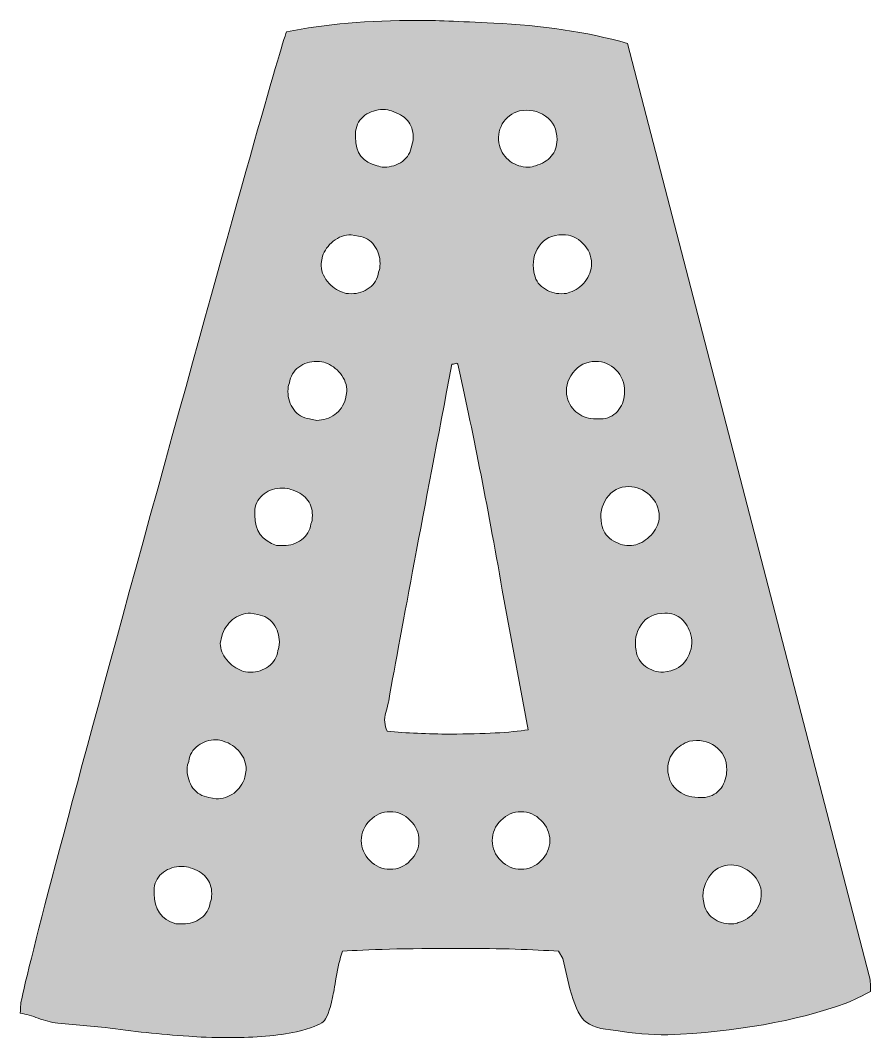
# Model space of a CAD drawing. Header units: inches. Extents: x 111 to 968, y -1008 to -73.
# Drawn here: x 120.2 to 297.4, y -1000.1 to -788.1 of the extents above; entities that cross this region are included whole.
import ezdxf

# ---------------------------------------------------------------- set-up
doc = ezdxf.new("R2010")
doc.units = ezdxf.units.IN
doc.header["$MEASUREMENT"] = 0
doc.layers.add('Layer 1', color=7, linetype='Continuous')

# ---------------------------------------------------------------- blocks, each defined once
blk = doc.blocks.new('block 2')
at = {"layer": 'Layer 1', "true_color": 0xffffff}
h = blk.add_hatch(color=7, dxfattribs=at)
h.dxf.hatch_style = 2
edge = h.paths.add_edge_path()
edge.add_spline(control_points=[(246.74, -792.91), (238.14, -790.51), (228.85, -789.11), (218.85, -788.71), (211.65, -788.31), (206.35, -788.11), (202.96, -788.11), (192.76, -788.11), (183.66, -788.91), (175.67, -790.51), (174.47, -793.51), (165.52, -825.25), (148.82, -885.73), (132.13, -946.21), (122.68, -981.65), (120.48, -992.04), (120.28, -992.64), (120.18, -993.64), (120.18, -995.04), (121.38, -995.24), (122.63, -995.59), (123.93, -996.09), (125.23, -996.59), (126.58, -996.94), (127.98, -997.14), (127.98, -997.14), (137.88, -998.04), (137.88, -998.04), (143.47, -998.84), (149.27, -999.44), (155.27, -999.84), (157.27, -1000.04), (160.17, -1000.14), (163.97, -1000.14), (169.17, -1000.14), (173.76, -999.74), (177.76, -998.94), (180.76, -998.14), (182.61, -997.44), (183.31, -996.84), (184.01, -996.24), (184.66, -994.54), (185.26, -991.74), (185.46, -990.94), (185.71, -989.54), (186.01, -987.54), (186.31, -985.55), (186.76, -983.75), (187.36, -982.14), (192.16, -981.75), (200.36, -981.54), (211.95, -981.54), (220.35, -981.54), (227.15, -981.75), (232.35, -982.14), (232.35, -982.14), (233.25, -983.64), (233.25, -983.64), (233.25, -983.64), (234.75, -989.94), (234.75, -989.94), (235.54, -993.14), (236.55, -995.34), (237.74, -996.54), (238.94, -997.74), (241.14, -998.44), (244.34, -998.64), (247.94, -999.24), (251.54, -999.54), (255.14, -999.54), (269.33, -998.94), (281.73, -996.74), (292.33, -992.94), (292.93, -992.74), (294.62, -991.94), (297.42, -990.54), (297.42, -988.94), (297.32, -987.84), (297.12, -987.24), (297.12, -987.24), (246.74, -792.91), (246.74, -792.91)], knot_values=[0, 0, 0, 0, 1, 1, 1, 2, 2, 2, 3, 3, 3, 4, 4, 4, 5, 5, 5, 6, 6, 6, 7, 7, 7, 8, 8, 8, 9, 9, 9, 10, 10, 10, 11, 11, 11, 12, 12, 12, 13, 13, 13, 14, 14, 14, 15, 15, 15, 16, 16, 16, 17, 17, 17, 18, 18, 18, 19, 19, 19, 20, 20, 20, 21, 21, 21, 22, 22, 22, 23, 23, 23, 24, 24, 24, 25, 25, 25, 26, 26, 26, 27, 27, 27, 27], degree=3, periodic=1)
edge = h.paths.add_edge_path()
edge.add_spline(control_points=[(220.65, -809.7), (221.45, -808.31), (222.65, -807.41), (224.25, -807), (226.25, -806.6), (228.05, -806.96), (229.65, -808.05), (231.25, -809.15), (232.05, -810.8), (232.05, -813), (232.05, -814.4), (231.64, -815.55), (230.85, -816.45), (230.05, -817.35), (228.94, -818), (227.55, -818.4), (227.15, -818.6), (226.65, -818.7), (226.05, -818.7), (224.65, -818.7), (223.4, -818.3), (222.3, -817.5), (221.2, -816.7), (220.45, -815.6), (220.05, -814.2), (219.65, -812.6), (219.85, -811.1), (220.65, -809.7)], knot_values=[0, 0, 0, 0, 1, 1, 1, 2, 2, 2, 3, 3, 3, 4, 4, 4, 5, 5, 5, 6, 6, 6, 7, 7, 7, 8, 8, 8, 9, 9, 9, 9], degree=3, periodic=1)
edge = h.paths.add_edge_path()
edge.add_spline(control_points=[(190.06, -811.2), (190.26, -809.81), (190.91, -808.7), (192.01, -807.9), (193.11, -807.11), (194.36, -806.7), (195.76, -806.7), (196.56, -806.7), (197.16, -806.81), (197.56, -807), (198.95, -807.41), (200.06, -808.05), (200.86, -808.95), (201.65, -809.85), (202.06, -811), (202.06, -812.4), (202.06, -813.2), (201.95, -813.8), (201.76, -814.2), (201.56, -815.6), (200.9, -816.7), (199.81, -817.5), (198.71, -818.3), (197.45, -818.7), (196.06, -818.7), (195.46, -818.7), (194.96, -818.6), (194.56, -818.4), (191.56, -817.8), (190.06, -815.8), (190.06, -812.4), (190.06, -812.4), (190.06, -811.2), (190.06, -811.2)], knot_values=[0, 0, 0, 0, 1, 1, 1, 2, 2, 2, 3, 3, 3, 4, 4, 4, 5, 5, 5, 6, 6, 6, 7, 7, 7, 8, 8, 8, 9, 9, 9, 10, 10, 10, 11, 11, 11, 11], degree=3, periodic=1)
edge = h.paths.add_edge_path()
edge.add_spline(control_points=[(159.77, -971.95), (159.57, -973.35), (158.92, -974.45), (157.82, -975.25), (156.72, -976.05), (155.47, -976.45), (154.07, -976.45), (154.07, -976.45), (152.57, -976.45), (152.57, -976.45), (149.57, -975.45), (148.07, -973.35), (148.07, -970.15), (148.07, -970.15), (148.07, -968.95), (148.07, -968.95), (148.27, -967.55), (148.92, -966.45), (150.02, -965.65), (151.12, -964.85), (152.37, -964.45), (153.77, -964.45), (154.57, -964.45), (155.17, -964.55), (155.57, -964.75), (156.97, -965.15), (158.07, -965.8), (158.87, -966.7), (159.67, -967.6), (160.07, -968.75), (160.07, -970.15), (160.07, -970.95), (159.97, -971.55), (159.77, -971.95)], knot_values=[0, 0, 0, 0, 1, 1, 1, 2, 2, 2, 3, 3, 3, 4, 4, 4, 5, 5, 5, 6, 6, 6, 7, 7, 7, 8, 8, 8, 9, 9, 9, 10, 10, 10, 11, 11, 11, 11], degree=3, periodic=1)
edge = h.paths.add_edge_path()
edge.add_spline(control_points=[(166.97, -945.86), (166.57, -947.26), (165.82, -948.36), (164.72, -949.16), (163.62, -949.96), (162.37, -950.36), (160.97, -950.36), (160.97, -950.36), (159.47, -950.06), (159.47, -950.06), (158.07, -949.86), (156.97, -949.21), (156.17, -948.11), (155.37, -947.01), (154.97, -945.76), (154.97, -944.36), (154.97, -943.56), (155.07, -942.96), (155.27, -942.56), (155.47, -941.16), (156.12, -940.06), (157.22, -939.26), (158.32, -938.46), (159.57, -938.06), (160.97, -938.06), (161.57, -938.06), (162.07, -938.16), (162.47, -938.36), (163.87, -938.76), (165.02, -939.51), (165.92, -940.61), (166.82, -941.71), (167.27, -942.96), (167.27, -944.36), (167.27, -944.36), (166.97, -945.86), (166.97, -945.86)], knot_values=[0, 0, 0, 0, 1, 1, 1, 2, 2, 2, 3, 3, 3, 4, 4, 4, 5, 5, 5, 6, 6, 6, 7, 7, 7, 8, 8, 8, 9, 9, 9, 10, 10, 10, 11, 11, 11, 12, 12, 12, 12], degree=3, periodic=1)
edge = h.paths.add_edge_path()
edge.add_spline(control_points=[(173.87, -919.47), (173.66, -920.87), (173.01, -921.97), (171.92, -922.76), (170.82, -923.57), (169.56, -923.96), (168.17, -923.96), (167.37, -923.96), (166.77, -923.87), (166.37, -923.66), (165.17, -923.27), (164.12, -922.52), (163.22, -921.41), (162.32, -920.32), (161.87, -919.17), (161.87, -917.97), (161.87, -917.97), (162.17, -916.47), (162.17, -916.47), (162.57, -915.07), (163.32, -913.92), (164.42, -913.02), (165.52, -912.12), (166.77, -911.67), (168.17, -911.67), (168.17, -911.67), (169.67, -911.97), (169.67, -911.97), (171.06, -912.17), (172.17, -912.82), (172.97, -913.92), (173.76, -915.02), (174.17, -916.27), (174.17, -917.67), (174.17, -918.47), (174.06, -919.07), (173.87, -919.47)], knot_values=[0, 0, 0, 0, 1, 1, 1, 2, 2, 2, 3, 3, 3, 4, 4, 4, 5, 5, 5, 6, 6, 6, 7, 7, 7, 8, 8, 8, 9, 9, 9, 10, 10, 10, 11, 11, 11, 12, 12, 12, 12], degree=3, periodic=1)
edge = h.paths.add_edge_path()
edge.add_spline(control_points=[(180.76, -893.07), (180.56, -894.48), (179.91, -895.58), (178.81, -896.37), (177.71, -897.17), (176.46, -897.57), (175.07, -897.57), (175.07, -897.57), (173.57, -897.57), (173.57, -897.57), (170.57, -896.57), (169.07, -894.48), (169.07, -891.27), (169.07, -891.27), (169.07, -890.08), (169.07, -890.08), (169.26, -888.68), (169.92, -887.58), (171.02, -886.78), (172.11, -885.98), (173.36, -885.58), (174.77, -885.58), (175.56, -885.58), (176.16, -885.68), (176.57, -885.88), (177.96, -886.28), (179.06, -886.93), (179.86, -887.83), (180.66, -888.73), (181.06, -889.88), (181.06, -891.27), (181.06, -892.08), (180.96, -892.68), (180.76, -893.07)], knot_values=[0, 0, 0, 0, 1, 1, 1, 2, 2, 2, 3, 3, 3, 4, 4, 4, 5, 5, 5, 6, 6, 6, 7, 7, 7, 8, 8, 8, 9, 9, 9, 10, 10, 10, 11, 11, 11, 11], degree=3, periodic=1)
edge = h.paths.add_edge_path()
edge.add_spline(control_points=[(187.96, -866.98), (187.56, -868.38), (186.81, -869.49), (185.71, -870.28), (184.61, -871.08), (183.36, -871.48), (181.96, -871.48), (181.96, -871.48), (180.46, -871.18), (180.46, -871.18), (179.06, -870.98), (177.96, -870.33), (177.16, -869.23), (176.36, -868.14), (175.97, -866.88), (175.97, -865.48), (175.97, -864.69), (176.06, -864.09), (176.27, -863.68), (176.46, -862.29), (177.11, -861.19), (178.21, -860.38), (179.31, -859.59), (180.56, -859.19), (181.96, -859.19), (182.76, -859.19), (183.36, -859.29), (183.76, -859.49), (184.96, -859.89), (186.01, -860.64), (186.91, -861.73), (187.81, -862.84), (188.26, -864.09), (188.26, -865.48), (188.26, -865.48), (187.96, -866.98), (187.96, -866.98)], knot_values=[0, 0, 0, 0, 1, 1, 1, 2, 2, 2, 3, 3, 3, 4, 4, 4, 5, 5, 5, 6, 6, 6, 7, 7, 7, 8, 8, 8, 9, 9, 9, 10, 10, 10, 11, 11, 11, 12, 12, 12, 12], degree=3, periodic=1)
edge = h.paths.add_edge_path()
edge.add_spline(control_points=[(187.36, -844.79), (186.16, -844.39), (185.11, -843.64), (184.21, -842.54), (183.31, -841.44), (182.86, -840.19), (182.86, -838.79), (182.86, -838.79), (183.16, -837.29), (183.16, -837.29), (183.56, -836.09), (184.31, -835.04), (185.41, -834.14), (186.51, -833.24), (187.76, -832.79), (189.16, -832.79), (189.16, -832.79), (190.66, -833.09), (190.66, -833.09), (192.06, -833.3), (193.16, -833.95), (193.96, -835.04), (194.76, -836.14), (195.16, -837.4), (195.16, -838.79), (195.16, -839.59), (195.06, -840.19), (194.86, -840.59), (194.66, -841.99), (194.01, -843.09), (192.91, -843.89), (191.81, -844.69), (190.56, -845.09), (189.16, -845.09), (188.36, -845.09), (187.76, -844.99), (187.36, -844.79)], knot_values=[0, 0, 0, 0, 1, 1, 1, 2, 2, 2, 3, 3, 3, 4, 4, 4, 5, 5, 5, 6, 6, 6, 7, 7, 7, 8, 8, 8, 9, 9, 9, 10, 10, 10, 11, 11, 11, 12, 12, 12, 12], degree=3, periodic=1)
edge = h.paths.add_edge_path()
edge.add_spline(control_points=[(201.46, -963.25), (200.26, -964.45), (198.86, -965.05), (197.26, -965.05), (195.66, -965.05), (194.26, -964.45), (193.06, -963.25), (191.86, -962.05), (191.26, -960.65), (191.26, -959.05), (191.26, -957.45), (191.86, -956.05), (193.06, -954.85), (194.26, -953.65), (195.66, -953.05), (197.26, -953.05), (198.86, -953.05), (200.26, -953.65), (201.46, -954.85), (202.66, -956.05), (203.26, -957.45), (203.26, -959.05), (203.26, -960.65), (202.66, -962.05), (201.46, -963.25)], knot_values=[0, 0, 0, 0, 1, 1, 1, 2, 2, 2, 3, 3, 3, 4, 4, 4, 5, 5, 5, 6, 6, 6, 7, 7, 7, 8, 8, 8, 8], degree=3, periodic=1)
edge = h.paths.add_edge_path()
edge.add_spline(control_points=[(209.85, -936.86), (205.06, -936.86), (200.66, -936.66), (196.66, -936.26), (196.06, -935.06), (195.96, -933.76), (196.36, -932.36), (196.76, -930.96), (196.96, -930.16), (196.96, -929.96), (199.76, -914.37), (204.16, -890.98), (210.15, -859.79), (210.35, -859.79), (210.6, -859.74), (210.9, -859.64), (211.2, -859.54), (211.35, -859.59), (211.35, -859.79), (214.35, -872.98), (217.45, -888.68), (220.65, -906.87), (220.65, -906.87), (226.05, -935.96), (226.05, -935.96), (222.25, -936.56), (216.85, -936.86), (209.85, -936.86)], knot_values=[0, 0, 0, 0, 1, 1, 1, 2, 2, 2, 3, 3, 3, 4, 4, 4, 5, 5, 5, 6, 6, 6, 7, 7, 7, 8, 8, 8, 9, 9, 9, 9], degree=3, periodic=1)
edge = h.paths.add_edge_path()
edge.add_spline(control_points=[(228.75, -963.25), (227.55, -964.45), (226.15, -965.05), (224.55, -965.05), (222.95, -965.05), (221.55, -964.45), (220.35, -963.25), (219.15, -962.05), (218.55, -960.65), (218.55, -959.05), (218.55, -957.45), (219.15, -956.05), (220.35, -954.85), (221.55, -953.65), (222.95, -953.05), (224.55, -953.05), (226.15, -953.05), (227.55, -953.65), (228.75, -954.85), (229.95, -956.05), (230.55, -957.45), (230.55, -959.05), (230.55, -960.65), (229.95, -962.05), (228.75, -963.25)], knot_values=[0, 0, 0, 0, 1, 1, 1, 2, 2, 2, 3, 3, 3, 4, 4, 4, 5, 5, 5, 6, 6, 6, 7, 7, 7, 8, 8, 8, 8], degree=3, periodic=1)
edge = h.paths.add_edge_path()
edge.add_spline(control_points=[(232.95, -845.09), (231.55, -845.09), (230.29, -844.69), (229.2, -843.89), (228.1, -843.09), (227.45, -841.99), (227.25, -840.59), (226.85, -838.6), (227.2, -836.8), (228.3, -835.19), (229.39, -833.6), (231.04, -832.79), (233.25, -832.79), (234.84, -832.79), (236.25, -833.39), (237.44, -834.59), (238.64, -835.79), (239.24, -837.19), (239.24, -838.79), (239.24, -840.19), (238.79, -841.44), (237.89, -842.54), (236.99, -843.64), (235.95, -844.39), (234.75, -844.79), (234.34, -844.99), (233.74, -845.09), (232.95, -845.09)], knot_values=[0, 0, 0, 0, 1, 1, 1, 2, 2, 2, 3, 3, 3, 4, 4, 4, 5, 5, 5, 6, 6, 6, 7, 7, 7, 8, 8, 8, 9, 9, 9, 9], degree=3, periodic=1)
edge = h.paths.add_edge_path()
edge.add_spline(control_points=[(236.4, -869.98), (235.29, -869.19), (234.54, -868.08), (234.15, -866.68), (233.74, -864.88), (234.15, -863.19), (235.35, -861.58), (236.55, -859.99), (238.14, -859.19), (240.14, -859.19), (241.74, -859.19), (243.14, -859.79), (244.34, -860.98), (245.54, -862.18), (246.14, -863.68), (246.14, -865.48), (246.14, -866.88), (245.74, -868.14), (244.94, -869.23), (244.14, -870.33), (243.04, -870.98), (241.64, -871.18), (241.64, -871.18), (240.14, -871.18), (240.14, -871.18), (238.74, -871.18), (237.49, -870.78), (236.4, -869.98)], knot_values=[0, 0, 0, 0, 1, 1, 1, 2, 2, 2, 3, 3, 3, 4, 4, 4, 5, 5, 5, 6, 6, 6, 7, 7, 7, 8, 8, 8, 9, 9, 9, 9], degree=3, periodic=1)
edge = h.paths.add_edge_path()
edge.add_spline(control_points=[(243.44, -896.37), (242.24, -895.58), (241.54, -894.48), (241.34, -893.07), (240.94, -891.08), (241.29, -889.28), (242.39, -887.68), (243.49, -886.08), (245.04, -885.28), (247.04, -885.28), (248.64, -885.28), (250.09, -885.88), (251.39, -887.08), (252.69, -888.28), (253.34, -889.78), (253.34, -891.57), (253.34, -892.77), (252.89, -893.93), (251.99, -895.02), (251.09, -896.12), (250.04, -896.87), (248.84, -897.27), (248.44, -897.47), (247.84, -897.57), (247.04, -897.57), (245.84, -897.57), (244.64, -897.17), (243.44, -896.37)], knot_values=[0, 0, 0, 0, 1, 1, 1, 2, 2, 2, 3, 3, 3, 4, 4, 4, 5, 5, 5, 6, 6, 6, 7, 7, 7, 8, 8, 8, 9, 9, 9, 9], degree=3, periodic=1)
edge = h.paths.add_edge_path()
edge.add_spline(control_points=[(254.24, -923.96), (252.84, -923.96), (251.59, -923.57), (250.49, -922.76), (249.39, -921.97), (248.74, -920.87), (248.54, -919.47), (248.14, -917.47), (248.49, -915.67), (249.59, -914.07), (250.69, -912.47), (252.34, -911.67), (254.54, -911.67), (255.94, -911.67), (257.09, -912.07), (257.99, -912.87), (258.89, -913.67), (259.53, -914.77), (259.94, -916.17), (260.34, -917.77), (260.13, -919.32), (259.34, -920.81), (258.54, -922.31), (257.34, -923.27), (255.74, -923.66), (255.74, -923.66), (254.24, -923.96), (254.24, -923.96)], knot_values=[0, 0, 0, 0, 1, 1, 1, 2, 2, 2, 3, 3, 3, 4, 4, 4, 5, 5, 5, 6, 6, 6, 7, 7, 7, 8, 8, 8, 9, 9, 9, 9], degree=3, periodic=1)
edge = h.paths.add_edge_path()
edge.add_spline(control_points=[(256.94, -948.41), (255.74, -947.31), (255.14, -945.86), (255.14, -944.06), (255.14, -942.66), (255.59, -941.46), (256.49, -940.46), (257.39, -939.46), (258.44, -938.76), (259.64, -938.36), (261.63, -937.96), (263.43, -938.31), (265.04, -939.41), (266.63, -940.51), (267.43, -942.16), (267.43, -944.36), (267.43, -945.76), (267.03, -947.01), (266.24, -948.11), (265.43, -949.21), (264.33, -949.86), (262.94, -950.06), (262.94, -950.06), (261.44, -950.06), (261.44, -950.06), (259.64, -950.06), (258.14, -949.51), (256.94, -948.41)], knot_values=[0, 0, 0, 0, 1, 1, 1, 2, 2, 2, 3, 3, 3, 4, 4, 4, 5, 5, 5, 6, 6, 6, 7, 7, 7, 8, 8, 8, 9, 9, 9, 9], degree=3, periodic=1)
edge = h.paths.add_edge_path()
edge.add_spline(control_points=[(273.28, -973.9), (272.38, -975), (271.23, -975.75), (269.83, -976.15), (269.63, -976.35), (269.13, -976.45), (268.33, -976.45), (266.93, -976.45), (265.68, -976.05), (264.59, -975.25), (263.48, -974.45), (262.83, -973.35), (262.64, -971.95), (262.23, -970.15), (262.59, -968.4), (263.69, -966.7), (264.78, -965), (266.33, -964.15), (268.33, -964.15), (269.93, -964.15), (271.38, -964.75), (272.68, -965.95), (273.98, -967.15), (274.63, -968.55), (274.63, -970.15), (274.63, -971.55), (274.18, -972.8), (273.28, -973.9)], knot_values=[0, 0, 0, 0, 1, 1, 1, 2, 2, 2, 3, 3, 3, 4, 4, 4, 5, 5, 5, 6, 6, 6, 7, 7, 7, 8, 8, 8, 9, 9, 9, 9], degree=3, periodic=1)
at = {"layer": 'Layer 1', "lineweight": 0}
for points, knots in [([(246.74, -792.91), (238.14, -790.51), (228.85, -789.11), (218.85, -788.71), (211.65, -788.31), (206.35, -788.11), (202.96, -788.11), (192.76, -788.11), (183.66, -788.91), (175.67, -790.51), (174.47, -793.51), (165.52, -825.25), (148.82, -885.73), (132.13, -946.21), (122.68, -981.65), (120.48, -992.04), (120.28, -992.64), (120.18, -993.64), (120.18, -995.04), (121.38, -995.24), (122.63, -995.59), (123.93, -996.09), (125.23, -996.59), (126.58, -996.94), (127.98, -997.14), (127.98, -997.14), (137.88, -998.04), (137.88, -998.04), (143.47, -998.84), (149.27, -999.44), (155.27, -999.84), (157.27, -1000.04), (160.17, -1000.14), (163.97, -1000.14), (169.17, -1000.14), (173.76, -999.74), (177.76, -998.94), (180.76, -998.14), (182.61, -997.44), (183.31, -996.84), (184.01, -996.24), (184.66, -994.54), (185.26, -991.74), (185.46, -990.94), (185.71, -989.54), (186.01, -987.54), (186.31, -985.55), (186.76, -983.75), (187.36, -982.14), (192.16, -981.75), (200.36, -981.54), (211.95, -981.54), (220.35, -981.54), (227.15, -981.75), (232.35, -982.14), (232.35, -982.14), (233.25, -983.64), (233.25, -983.64), (233.25, -983.64), (234.75, -989.94), (234.75, -989.94), (235.54, -993.14), (236.55, -995.34), (237.74, -996.54), (238.94, -997.74), (241.14, -998.44), (244.34, -998.64), (247.94, -999.24), (251.54, -999.54), (255.14, -999.54), (269.33, -998.94), (281.73, -996.74), (292.33, -992.94), (292.93, -992.74), (294.62, -991.94), (297.42, -990.54), (297.42, -988.94), (297.32, -987.84), (297.12, -987.24), (297.12, -987.24), (246.74, -792.91), (246.74, -792.91)], [0, 0, 0, 0, 1, 1, 1, 2, 2, 2, 3, 3, 3, 4, 4, 4, 5, 5, 5, 6, 6, 6, 7, 7, 7, 8, 8, 8, 9, 9, 9, 10, 10, 10, 11, 11, 11, 12, 12, 12, 13, 13, 13, 14, 14, 14, 15, 15, 15, 16, 16, 16, 17, 17, 17, 18, 18, 18, 19, 19, 19, 20, 20, 20, 21, 21, 21, 22, 22, 22, 23, 23, 23, 24, 24, 24, 25, 25, 25, 26, 26, 26, 27, 27, 27, 27]), ([(190.06, -811.2), (190.26, -809.81), (190.91, -808.7), (192.01, -807.9), (193.11, -807.11), (194.36, -806.7), (195.76, -806.7), (196.56, -806.7), (197.16, -806.81), (197.56, -807), (198.95, -807.41), (200.06, -808.05), (200.86, -808.95), (201.65, -809.85), (202.06, -811), (202.06, -812.4), (202.06, -813.2), (201.95, -813.8), (201.76, -814.2), (201.56, -815.6), (200.9, -816.7), (199.81, -817.5), (198.71, -818.3), (197.45, -818.7), (196.06, -818.7), (195.46, -818.7), (194.96, -818.6), (194.56, -818.4), (191.56, -817.8), (190.06, -815.8), (190.06, -812.4), (190.06, -812.4), (190.06, -811.2), (190.06, -811.2)], [0, 0, 0, 0, 1, 1, 1, 2, 2, 2, 3, 3, 3, 4, 4, 4, 5, 5, 5, 6, 6, 6, 7, 7, 7, 8, 8, 8, 9, 9, 9, 10, 10, 10, 11, 11, 11, 11]), ([(220.65, -809.7), (221.45, -808.31), (222.65, -807.41), (224.25, -807), (226.25, -806.6), (228.05, -806.96), (229.65, -808.05), (231.25, -809.15), (232.05, -810.8), (232.05, -813), (232.05, -814.4), (231.64, -815.55), (230.85, -816.45), (230.05, -817.35), (228.94, -818), (227.55, -818.4), (227.15, -818.6), (226.65, -818.7), (226.05, -818.7), (224.65, -818.7), (223.4, -818.3), (222.3, -817.5), (221.2, -816.7), (220.45, -815.6), (220.05, -814.2), (219.65, -812.6), (219.85, -811.1), (220.65, -809.7)], [0, 0, 0, 0, 1, 1, 1, 2, 2, 2, 3, 3, 3, 4, 4, 4, 5, 5, 5, 6, 6, 6, 7, 7, 7, 8, 8, 8, 9, 9, 9, 9]), ([(187.36, -844.79), (186.16, -844.39), (185.11, -843.64), (184.21, -842.54), (183.31, -841.44), (182.86, -840.19), (182.86, -838.79), (182.86, -838.79), (183.16, -837.29), (183.16, -837.29), (183.56, -836.09), (184.31, -835.04), (185.41, -834.14), (186.51, -833.24), (187.76, -832.79), (189.16, -832.79), (189.16, -832.79), (190.66, -833.09), (190.66, -833.09), (192.06, -833.3), (193.16, -833.95), (193.96, -835.04), (194.76, -836.14), (195.16, -837.4), (195.16, -838.79), (195.16, -839.59), (195.06, -840.19), (194.86, -840.59), (194.66, -841.99), (194.01, -843.09), (192.91, -843.89), (191.81, -844.69), (190.56, -845.09), (189.16, -845.09), (188.36, -845.09), (187.76, -844.99), (187.36, -844.79)], [0, 0, 0, 0, 1, 1, 1, 2, 2, 2, 3, 3, 3, 4, 4, 4, 5, 5, 5, 6, 6, 6, 7, 7, 7, 8, 8, 8, 9, 9, 9, 10, 10, 10, 11, 11, 11, 12, 12, 12, 12]), ([(232.95, -845.09), (231.55, -845.09), (230.29, -844.69), (229.2, -843.89), (228.1, -843.09), (227.45, -841.99), (227.25, -840.59), (226.85, -838.6), (227.2, -836.8), (228.3, -835.19), (229.39, -833.6), (231.04, -832.79), (233.25, -832.79), (234.84, -832.79), (236.25, -833.39), (237.44, -834.59), (238.64, -835.79), (239.24, -837.19), (239.24, -838.79), (239.24, -840.19), (238.79, -841.44), (237.89, -842.54), (236.99, -843.64), (235.95, -844.39), (234.75, -844.79), (234.34, -844.99), (233.74, -845.09), (232.95, -845.09)], [0, 0, 0, 0, 1, 1, 1, 2, 2, 2, 3, 3, 3, 4, 4, 4, 5, 5, 5, 6, 6, 6, 7, 7, 7, 8, 8, 8, 9, 9, 9, 9]), ([(187.96, -866.98), (187.56, -868.38), (186.81, -869.49), (185.71, -870.28), (184.61, -871.08), (183.36, -871.48), (181.96, -871.48), (181.96, -871.48), (180.46, -871.18), (180.46, -871.18), (179.06, -870.98), (177.96, -870.33), (177.16, -869.23), (176.36, -868.14), (175.97, -866.88), (175.97, -865.48), (175.97, -864.69), (176.06, -864.09), (176.27, -863.68), (176.46, -862.29), (177.11, -861.19), (178.21, -860.38), (179.31, -859.59), (180.56, -859.19), (181.96, -859.19), (182.76, -859.19), (183.36, -859.29), (183.76, -859.49), (184.96, -859.89), (186.01, -860.64), (186.91, -861.73), (187.81, -862.84), (188.26, -864.09), (188.26, -865.48), (188.26, -865.48), (187.96, -866.98), (187.96, -866.98)], [0, 0, 0, 0, 1, 1, 1, 2, 2, 2, 3, 3, 3, 4, 4, 4, 5, 5, 5, 6, 6, 6, 7, 7, 7, 8, 8, 8, 9, 9, 9, 10, 10, 10, 11, 11, 11, 12, 12, 12, 12]), ([(209.85, -936.86), (205.06, -936.86), (200.66, -936.66), (196.66, -936.26), (196.06, -935.06), (195.96, -933.76), (196.36, -932.36), (196.76, -930.96), (196.96, -930.16), (196.96, -929.96), (199.76, -914.37), (204.16, -890.98), (210.15, -859.79), (210.35, -859.79), (210.6, -859.74), (210.9, -859.64), (211.2, -859.54), (211.35, -859.59), (211.35, -859.79), (214.35, -872.98), (217.45, -888.68), (220.65, -906.87), (220.65, -906.87), (226.05, -935.96), (226.05, -935.96), (222.25, -936.56), (216.85, -936.86), (209.85, -936.86)], [0, 0, 0, 0, 1, 1, 1, 2, 2, 2, 3, 3, 3, 4, 4, 4, 5, 5, 5, 6, 6, 6, 7, 7, 7, 8, 8, 8, 9, 9, 9, 9]), ([(236.4, -869.98), (235.29, -869.19), (234.54, -868.08), (234.15, -866.68), (233.74, -864.88), (234.15, -863.19), (235.35, -861.58), (236.55, -859.99), (238.14, -859.19), (240.14, -859.19), (241.74, -859.19), (243.14, -859.79), (244.34, -860.98), (245.54, -862.18), (246.14, -863.68), (246.14, -865.48), (246.14, -866.88), (245.74, -868.14), (244.94, -869.23), (244.14, -870.33), (243.04, -870.98), (241.64, -871.18), (241.64, -871.18), (240.14, -871.18), (240.14, -871.18), (238.74, -871.18), (237.49, -870.78), (236.4, -869.98)], [0, 0, 0, 0, 1, 1, 1, 2, 2, 2, 3, 3, 3, 4, 4, 4, 5, 5, 5, 6, 6, 6, 7, 7, 7, 8, 8, 8, 9, 9, 9, 9]), ([(180.76, -893.07), (180.56, -894.48), (179.91, -895.58), (178.81, -896.37), (177.71, -897.17), (176.46, -897.57), (175.07, -897.57), (175.07, -897.57), (173.57, -897.57), (173.57, -897.57), (170.57, -896.57), (169.07, -894.48), (169.07, -891.27), (169.07, -891.27), (169.07, -890.08), (169.07, -890.08), (169.26, -888.68), (169.92, -887.58), (171.02, -886.78), (172.11, -885.98), (173.36, -885.58), (174.77, -885.58), (175.56, -885.58), (176.16, -885.68), (176.57, -885.88), (177.96, -886.28), (179.06, -886.93), (179.86, -887.83), (180.66, -888.73), (181.06, -889.88), (181.06, -891.27), (181.06, -892.08), (180.96, -892.68), (180.76, -893.07)], [0, 0, 0, 0, 1, 1, 1, 2, 2, 2, 3, 3, 3, 4, 4, 4, 5, 5, 5, 6, 6, 6, 7, 7, 7, 8, 8, 8, 9, 9, 9, 10, 10, 10, 11, 11, 11, 11]), ([(243.44, -896.37), (242.24, -895.58), (241.54, -894.48), (241.34, -893.07), (240.94, -891.08), (241.29, -889.28), (242.39, -887.68), (243.49, -886.08), (245.04, -885.28), (247.04, -885.28), (248.64, -885.28), (250.09, -885.88), (251.39, -887.08), (252.69, -888.28), (253.34, -889.78), (253.34, -891.57), (253.34, -892.77), (252.89, -893.93), (251.99, -895.02), (251.09, -896.12), (250.04, -896.87), (248.84, -897.27), (248.44, -897.47), (247.84, -897.57), (247.04, -897.57), (245.84, -897.57), (244.64, -897.17), (243.44, -896.37)], [0, 0, 0, 0, 1, 1, 1, 2, 2, 2, 3, 3, 3, 4, 4, 4, 5, 5, 5, 6, 6, 6, 7, 7, 7, 8, 8, 8, 9, 9, 9, 9]), ([(173.87, -919.47), (173.66, -920.87), (173.01, -921.97), (171.92, -922.76), (170.82, -923.57), (169.56, -923.96), (168.17, -923.96), (167.37, -923.96), (166.77, -923.87), (166.37, -923.66), (165.17, -923.27), (164.12, -922.52), (163.22, -921.41), (162.32, -920.32), (161.87, -919.17), (161.87, -917.97), (161.87, -917.97), (162.17, -916.47), (162.17, -916.47), (162.57, -915.07), (163.32, -913.92), (164.42, -913.02), (165.52, -912.12), (166.77, -911.67), (168.17, -911.67), (168.17, -911.67), (169.67, -911.97), (169.67, -911.97), (171.06, -912.17), (172.17, -912.82), (172.97, -913.92), (173.76, -915.02), (174.17, -916.27), (174.17, -917.67), (174.17, -918.47), (174.06, -919.07), (173.87, -919.47)], [0, 0, 0, 0, 1, 1, 1, 2, 2, 2, 3, 3, 3, 4, 4, 4, 5, 5, 5, 6, 6, 6, 7, 7, 7, 8, 8, 8, 9, 9, 9, 10, 10, 10, 11, 11, 11, 12, 12, 12, 12]), ([(254.24, -923.96), (252.84, -923.96), (251.59, -923.57), (250.49, -922.76), (249.39, -921.97), (248.74, -920.87), (248.54, -919.47), (248.14, -917.47), (248.49, -915.67), (249.59, -914.07), (250.69, -912.47), (252.34, -911.67), (254.54, -911.67), (255.94, -911.67), (257.09, -912.07), (257.99, -912.87), (258.89, -913.67), (259.53, -914.77), (259.94, -916.17), (260.34, -917.77), (260.13, -919.32), (259.34, -920.81), (258.54, -922.31), (257.34, -923.27), (255.74, -923.66), (255.74, -923.66), (254.24, -923.96), (254.24, -923.96)], [0, 0, 0, 0, 1, 1, 1, 2, 2, 2, 3, 3, 3, 4, 4, 4, 5, 5, 5, 6, 6, 6, 7, 7, 7, 8, 8, 8, 9, 9, 9, 9]), ([(166.97, -945.86), (166.57, -947.26), (165.82, -948.36), (164.72, -949.16), (163.62, -949.96), (162.37, -950.36), (160.97, -950.36), (160.97, -950.36), (159.47, -950.06), (159.47, -950.06), (158.07, -949.86), (156.97, -949.21), (156.17, -948.11), (155.37, -947.01), (154.97, -945.76), (154.97, -944.36), (154.97, -943.56), (155.07, -942.96), (155.27, -942.56), (155.47, -941.16), (156.12, -940.06), (157.22, -939.26), (158.32, -938.46), (159.57, -938.06), (160.97, -938.06), (161.57, -938.06), (162.07, -938.16), (162.47, -938.36), (163.87, -938.76), (165.02, -939.51), (165.92, -940.61), (166.82, -941.71), (167.27, -942.96), (167.27, -944.36), (167.27, -944.36), (166.97, -945.86), (166.97, -945.86)], [0, 0, 0, 0, 1, 1, 1, 2, 2, 2, 3, 3, 3, 4, 4, 4, 5, 5, 5, 6, 6, 6, 7, 7, 7, 8, 8, 8, 9, 9, 9, 10, 10, 10, 11, 11, 11, 12, 12, 12, 12]), ([(256.94, -948.41), (255.74, -947.31), (255.14, -945.86), (255.14, -944.06), (255.14, -942.66), (255.59, -941.46), (256.49, -940.46), (257.39, -939.46), (258.44, -938.76), (259.64, -938.36), (261.63, -937.96), (263.43, -938.31), (265.04, -939.41), (266.63, -940.51), (267.43, -942.16), (267.43, -944.36), (267.43, -945.76), (267.03, -947.01), (266.24, -948.11), (265.43, -949.21), (264.33, -949.86), (262.94, -950.06), (262.94, -950.06), (261.44, -950.06), (261.44, -950.06), (259.64, -950.06), (258.14, -949.51), (256.94, -948.41)], [0, 0, 0, 0, 1, 1, 1, 2, 2, 2, 3, 3, 3, 4, 4, 4, 5, 5, 5, 6, 6, 6, 7, 7, 7, 8, 8, 8, 9, 9, 9, 9]), ([(201.46, -963.25), (200.26, -964.45), (198.86, -965.05), (197.26, -965.05), (195.66, -965.05), (194.26, -964.45), (193.06, -963.25), (191.86, -962.05), (191.26, -960.65), (191.26, -959.05), (191.26, -957.45), (191.86, -956.05), (193.06, -954.85), (194.26, -953.65), (195.66, -953.05), (197.26, -953.05), (198.86, -953.05), (200.26, -953.65), (201.46, -954.85), (202.66, -956.05), (203.26, -957.45), (203.26, -959.05), (203.26, -960.65), (202.66, -962.05), (201.46, -963.25)], [0, 0, 0, 0, 1, 1, 1, 2, 2, 2, 3, 3, 3, 4, 4, 4, 5, 5, 5, 6, 6, 6, 7, 7, 7, 8, 8, 8, 8]), ([(228.75, -963.25), (227.55, -964.45), (226.15, -965.05), (224.55, -965.05), (222.95, -965.05), (221.55, -964.45), (220.35, -963.25), (219.15, -962.05), (218.55, -960.65), (218.55, -959.05), (218.55, -957.45), (219.15, -956.05), (220.35, -954.85), (221.55, -953.65), (222.95, -953.05), (224.55, -953.05), (226.15, -953.05), (227.55, -953.65), (228.75, -954.85), (229.95, -956.05), (230.55, -957.45), (230.55, -959.05), (230.55, -960.65), (229.95, -962.05), (228.75, -963.25)], [0, 0, 0, 0, 1, 1, 1, 2, 2, 2, 3, 3, 3, 4, 4, 4, 5, 5, 5, 6, 6, 6, 7, 7, 7, 8, 8, 8, 8]), ([(159.77, -971.95), (159.57, -973.35), (158.92, -974.45), (157.82, -975.25), (156.72, -976.05), (155.47, -976.45), (154.07, -976.45), (154.07, -976.45), (152.57, -976.45), (152.57, -976.45), (149.57, -975.45), (148.07, -973.35), (148.07, -970.15), (148.07, -970.15), (148.07, -968.95), (148.07, -968.95), (148.27, -967.55), (148.92, -966.45), (150.02, -965.65), (151.12, -964.85), (152.37, -964.45), (153.77, -964.45), (154.57, -964.45), (155.17, -964.55), (155.57, -964.75), (156.97, -965.15), (158.07, -965.8), (158.87, -966.7), (159.67, -967.6), (160.07, -968.75), (160.07, -970.15), (160.07, -970.95), (159.97, -971.55), (159.77, -971.95)], [0, 0, 0, 0, 1, 1, 1, 2, 2, 2, 3, 3, 3, 4, 4, 4, 5, 5, 5, 6, 6, 6, 7, 7, 7, 8, 8, 8, 9, 9, 9, 10, 10, 10, 11, 11, 11, 11]), ([(273.28, -973.9), (272.38, -975), (271.23, -975.75), (269.83, -976.15), (269.63, -976.35), (269.13, -976.45), (268.33, -976.45), (266.93, -976.45), (265.68, -976.05), (264.59, -975.25), (263.48, -974.45), (262.83, -973.35), (262.64, -971.95), (262.23, -970.15), (262.59, -968.4), (263.69, -966.7), (264.78, -965), (266.33, -964.15), (268.33, -964.15), (269.93, -964.15), (271.38, -964.75), (272.68, -965.95), (273.98, -967.15), (274.63, -968.55), (274.63, -970.15), (274.63, -971.55), (274.18, -972.8), (273.28, -973.9)], [0, 0, 0, 0, 1, 1, 1, 2, 2, 2, 3, 3, 3, 4, 4, 4, 5, 5, 5, 6, 6, 6, 7, 7, 7, 8, 8, 8, 9, 9, 9, 9])]:
    blk.add_open_spline(points, degree=3, knots=knots, dxfattribs=at)

msp = doc.modelspace()

# ---------------------------------------------------------------- block references
at = {"layer": 'Layer 1'}
msp.add_blockref('block 2', (0, 0), dxfattribs=at)

doc.saveas('drawing.dxf')
